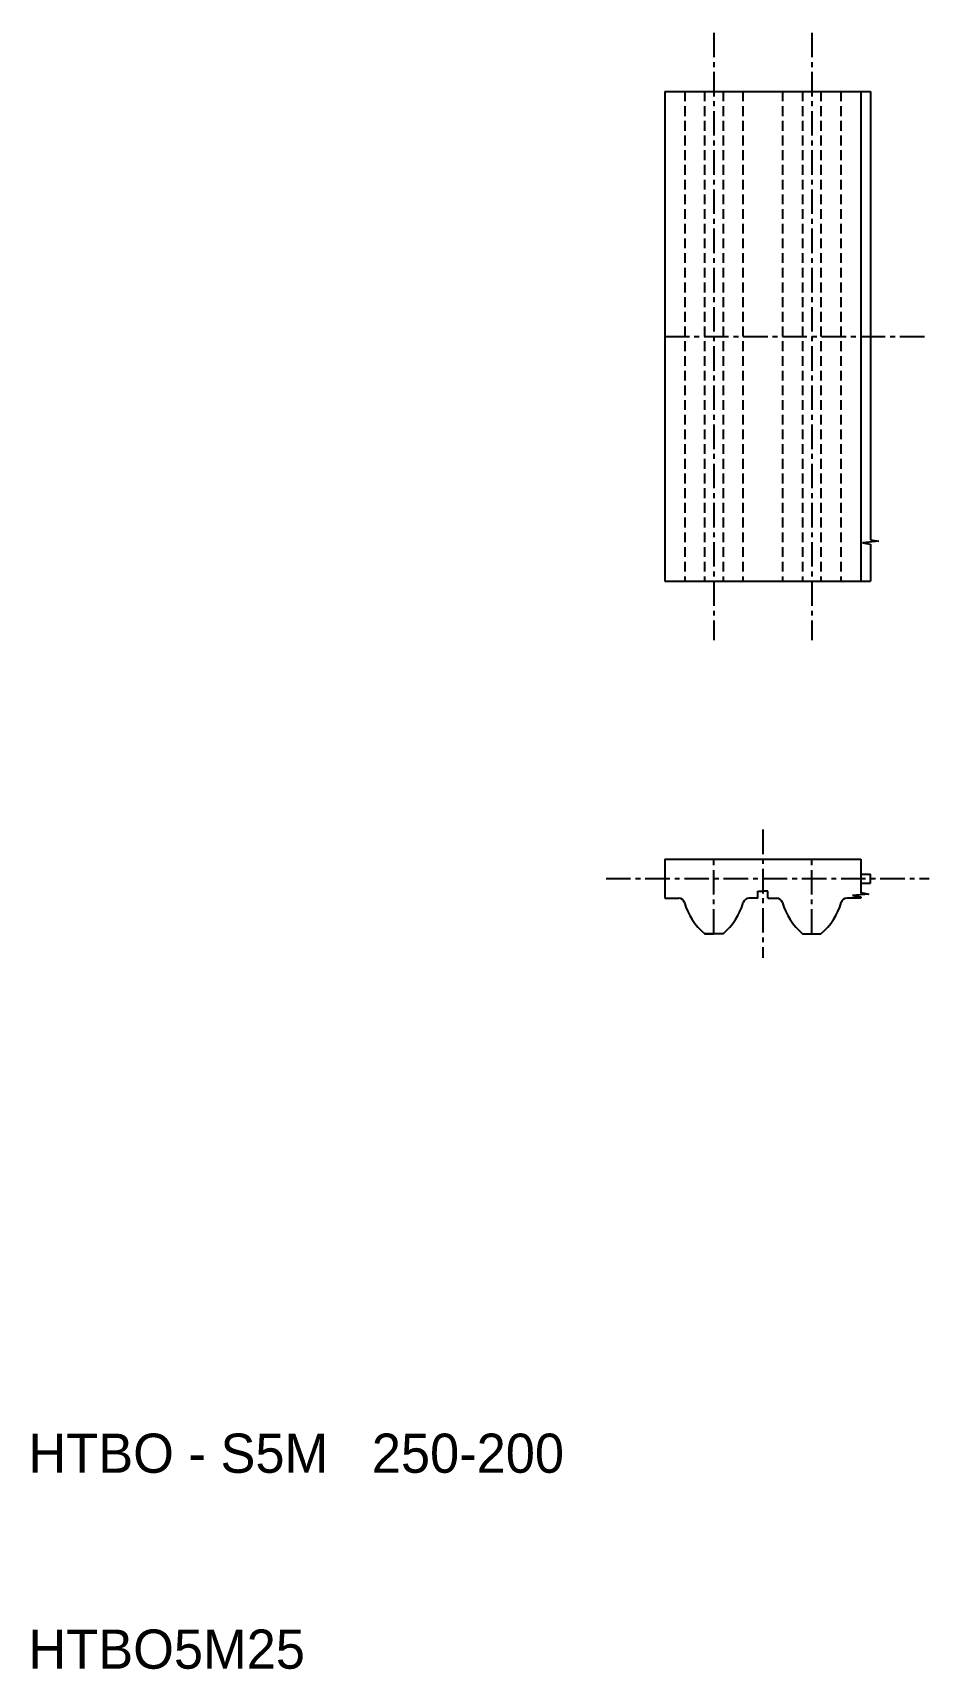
# Model space of a CAD drawing. Extents: x 54.4 to 100.2, y 76 to 159.5.
import ezdxf

# ---------------------------------------------------------------- set-up
doc = ezdxf.new("R2010")
doc.units = 0
doc.linetypes.add('CENTER', pattern=[2, 1.25, -0.25, 0.25, -0.25])
doc.linetypes.add('DASHED', pattern=[0.75, 0.5, -0.25])
doc.layers.get('0').update_dxf_attribs({"linetype": 'CONTINUOUS'})
doc.layers.add('CENTER', color=1, linetype='CENTER')

msp = doc.modelspace()

# ---------------------------------------------------------------- linework, layer by layer
at = {"color": 7, "linetype": 'CONTINUOUS'}
for p, q in [((86.716, 156.506), (97.216, 156.506)), ((86.716, 156.506), (86.716, 131.506)), ((96.716, 156.506), (96.716, 131.506)), ((86.716, 131.506), (97.216, 131.506)), ((86.716, 117.331), (96.716, 117.331)), ((86.716, 117.331), (86.716, 115.331)), ((96.716, 116.566), (97.216, 116.566)), ((97.216, 116.096), (97.216, 116.566)), ((86.716, 115.331), (87.427, 115.331)), ((91.466, 115.331), (91.004, 115.331)), ((91.466, 115.331), (91.466, 115.689)), ((91.466, 115.689), (91.716, 115.689)), ((91.966, 115.689), (91.716, 115.689)), ((91.966, 115.331), (91.966, 115.689)), ((91.966, 115.331), (92.427, 115.331)), ((96.716, 115.331), (96.004, 115.331)), ((96.716, 116.096), (97.216, 116.096)), ((88.746, 113.521), (89.216, 113.521)), ((89.685, 113.521), (88.746, 113.521)), ((93.746, 113.521), (94.685, 113.521))]:
    msp.add_line(p, q, dxfattribs=at)
at = {"color": 3, "linetype": 'DASHED'}
for p, q in [((87.729, 156.506), (87.729, 131.506)), ((88.746, 156.506), (88.746, 131.506)), ((89.685, 156.506), (89.685, 131.506)), ((90.703, 156.506), (90.703, 131.506)), ((92.729, 156.506), (92.729, 131.506)), ((93.746, 156.506), (93.746, 131.506)), ((94.685, 156.506), (94.685, 131.506)), ((95.703, 156.506), (95.703, 131.506))]:
    msp.add_line(p, q, dxfattribs=at)
at = {"color": 3}
for p, q in [((97.216, 156.506), (97.216, 133.621)), ((97.632, 133.549), (96.799, 133.478)), ((96.799, 133.478), (97.216, 133.406)), ((97.216, 133.621), (97.632, 133.549)), ((97.216, 133.406), (97.216, 131.506)), ((96.716, 117.331), (96.716, 116.096)), ((96.716, 116.241), (96.716, 115.577)), ((97.132, 115.546), (96.299, 115.474)), ((96.299, 115.474), (96.716, 115.403)), ((96.716, 115.617), (97.132, 115.546)), ((96.716, 115.403), (96.716, 115.331))]:
    msp.add_line(p, q, dxfattribs=at)
at = {"color": 7, "linetype": 'CONTINUOUS'}
for centre, radius, start, end in [((87.427, 115.031), 0.3, 15.94103, 90), ((91.004, 115.031), 0.3, 90, 164.05897), ((92.427, 115.031), 0.3, 15.94103, 90), ((96.004, 115.031), 0.3, 90, 164.05897), ((90.841, 116.006), 3.25, 195.94103, 229.87279), ((87.591, 116.006), 3.25, 310.12721, 344.05897), ((95.841, 116.006), 3.25, 195.94103, 229.87279), ((92.591, 116.006), 3.25, 310.12721, 344.05897)]:
    msp.add_arc(centre, radius, start, end, dxfattribs=at)
at = {"layer": 'CENTER', "color": 1, "linetype": 'CENTER'}
for p, q in [((89.216, 159.506), (89.216, 128.506)), ((94.216, 159.506), (94.216, 128.506)), ((86.716, 144.006), (100.216, 144.006)), ((91.716, 118.831), (91.716, 112.291)), ((89.216, 113.521), (89.216, 117.331)), ((94.216, 113.521), (94.216, 117.331)), ((83.716, 116.331), (100.216, 116.331))]:
    msp.add_line(p, q, dxfattribs=at)

# ---------------------------------------------------------------- texts
at = {"color": 7, "linetype": 'CONTINUOUS'}
for s, p in [('HTBO - S5M   250-200', (54.216, 86.006)), ('HTBO5M25', (54.216, 76.006))]:
    msp.add_text(s, height=2, dxfattribs=at).set_placement(p)

doc.saveas('drawing.dxf')
